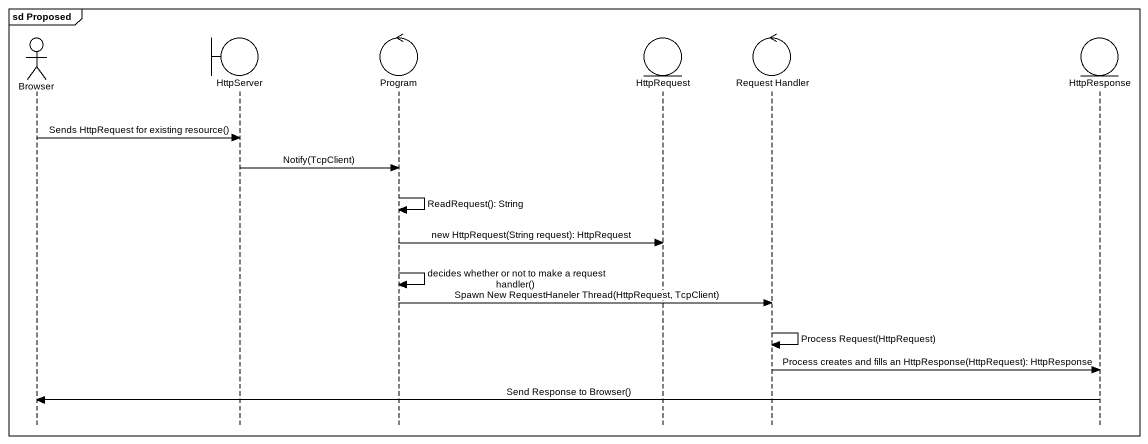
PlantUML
@startuml
mainframe sd Proposed
hide footbox
actor Browser
boundary HttpServer
control Program
entity HttpRequest
control "Request Handler" as Request_Handler
entity HttpResponse

Browser -> HttpServer : Sends HttpRequest for existing resource()
HttpServer -> Program : Notify(TcpClient)
Program -> Program : ReadRequest(): String
Program -> HttpRequest : new HttpRequest(String request): HttpRequest
Program -> Program : decides whether or not to make a request handler()
Program -> Request_Handler : Spawn New RequestHaneler Thread(HttpRequest, TcpClient)
Request_Handler -> Request_Handler : Process Request(HttpRequest)
Request_Handler -> HttpResponse : Process creates and fills an HttpResponse(HttpRequest): HttpResponse
HttpResponse -> Browser : Send Response to Browser()
@enduml
